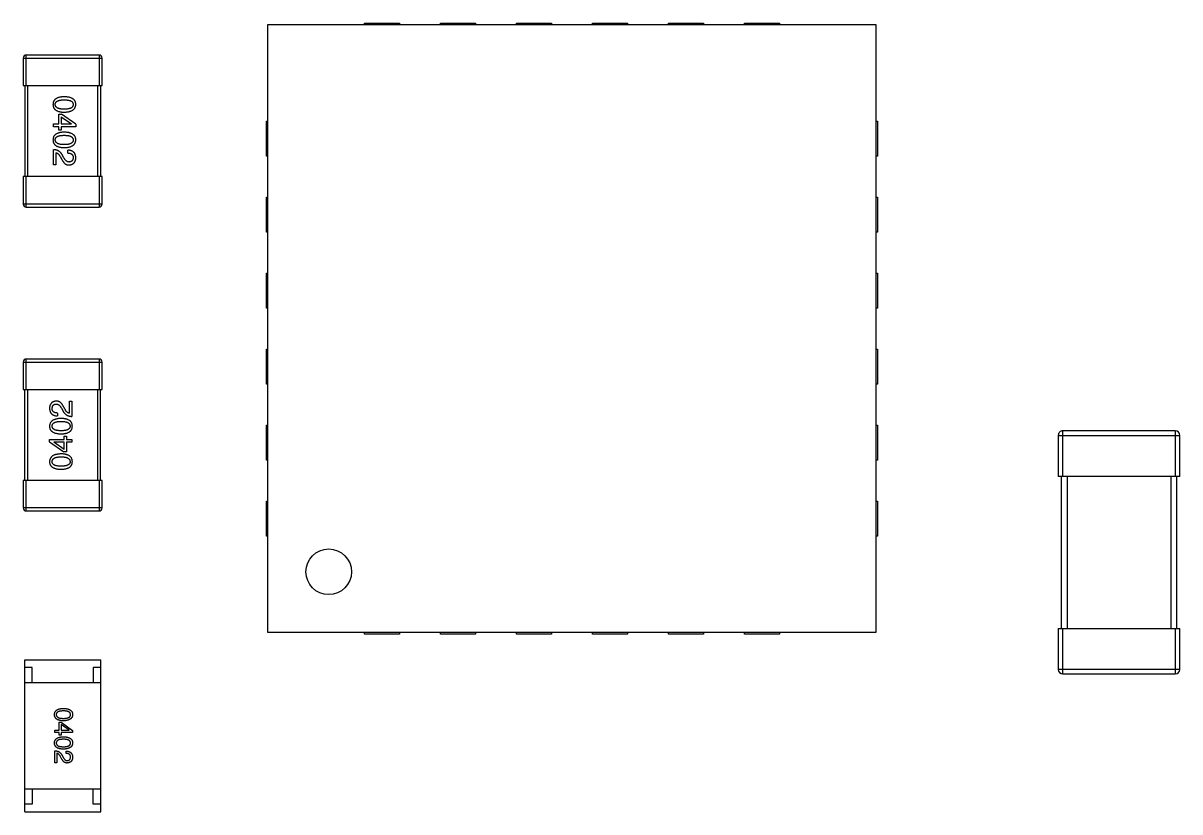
# Model space of a CAD drawing. Header units: millimetres. Extents: x 573 to 698, y 194 to 280.
# Drawn here: x 632.65 to 640.26, y 256.88 to 262.07 of the extents above; entities that cross this region are included whole.
import ezdxf

# ---------------------------------------------------------------- set-up
doc = ezdxf.new("R2010")
doc.units = ezdxf.units.MM
doc.header["$LTSCALE"] = 30.734
doc.layers.get('0').update_dxf_attribs({"linetype": 'CONTINUOUS'})

msp = doc.modelspace()

# ---------------------------------------------------------------- linework, layer by layer
at = {"color": 7, "linetype": 'Continuous'}
for p, q in [((634.2611, 258.0558), (634.2611, 262.0558)), ((634.2611, 262.0558), (638.2611, 262.0558)), ((634.8961, 262.0558), (634.8961, 262.0658)), ((634.8961, 262.0658), (635.1261, 262.0658)), ((635.1261, 262.0658), (635.1261, 262.0558)), ((635.3961, 262.0558), (635.3961, 262.0658)), ((635.3961, 262.0658), (635.6261, 262.0658)), ((635.6261, 262.0658), (635.6261, 262.0558)), ((635.8961, 262.0558), (635.8961, 262.0658)), ((635.8961, 262.0658), (636.1261, 262.0658)), ((636.1261, 262.0658), (636.1261, 262.0558)), ((636.3961, 262.0558), (636.3961, 262.0658)), ((636.3961, 262.0658), (636.6261, 262.0658)), ((636.6261, 262.0658), (636.6261, 262.0558)), ((636.8961, 262.0558), (636.8961, 262.0658)), ((636.8961, 262.0658), (637.1261, 262.0658)), ((637.1261, 262.0658), (637.1261, 262.0558)), ((637.3961, 262.0558), (637.3961, 262.0658)), ((637.3961, 262.0658), (637.6261, 262.0658)), ((637.6261, 262.0658), (637.6261, 262.0558)), ((638.2611, 262.0558), (638.2611, 258.0558)), ((632.6511, 261.8356), (632.6511, 261.6556)), ((632.6511, 261.8356), (633.1711, 261.8356)), ((632.6711, 261.6556), (632.6711, 261.8556)), ((633.1511, 261.8556), (632.6711, 261.8556)), ((633.1511, 261.8556), (633.1511, 261.6556)), ((633.1711, 261.6556), (633.1711, 261.8356)), ((632.6511, 261.6556), (633.1711, 261.6556)), ((632.6611, 261.6556), (632.6611, 261.0556)), ((632.6811, 261.0556), (632.6811, 261.6556)), ((633.1411, 261.6556), (633.1411, 261.0556)), ((633.1611, 261.0556), (633.1611, 261.6556)), ((632.8859, 261.4025), (632.8859, 261.4673)), ((632.8859, 261.4673), (632.904, 261.4673)), ((632.9015, 261.4501), (632.9015, 261.4025)), ((632.9015, 261.4501), (632.9687, 261.4033)), ((632.9974, 261.4001), (632.904, 261.4673)), ((634.2511, 261.1908), (634.2511, 261.4208)), ((634.2511, 261.4208), (634.2611, 261.4208)), ((638.2611, 261.4208), (638.2711, 261.4208)), ((638.2711, 261.4208), (638.2711, 261.1908)), ((632.8499, 261.3845), (632.8499, 261.4025)), ((632.8499, 261.4025), (632.8859, 261.4025)), ((632.8859, 261.3845), (632.8499, 261.3845)), ((632.8859, 261.3624), (632.8859, 261.3845)), ((632.9015, 261.3624), (632.8859, 261.3624)), ((632.9015, 261.4025), (632.9687, 261.4025)), ((632.9015, 261.3845), (632.9015, 261.3624)), ((632.9974, 261.3845), (632.9015, 261.3845)), ((632.9687, 261.4025), (632.9687, 261.4033)), ((632.9974, 261.4001), (632.9974, 261.3845)), ((632.8499, 261.1325), (632.8499, 261.2333)), ((632.8671, 261.2128), (632.8671, 261.1325)), ((632.8949, 261.1882), (632.904, 261.1727)), ((632.9195, 261.1792), (632.9081, 261.1989)), ((632.9441, 261.2112), (632.9441, 261.23)), ((634.2611, 261.1908), (634.2511, 261.1908)), ((638.2711, 261.1908), (638.2611, 261.1908)), ((632.8671, 261.1325), (632.8499, 261.1325)), ((632.6511, 261.0556), (632.6511, 260.8756)), ((633.1711, 261.0556), (632.6511, 261.0556)), ((632.6711, 260.8556), (632.6711, 261.0556)), ((633.1511, 261.0556), (633.1511, 260.8556)), ((633.1711, 260.8756), (633.1711, 261.0556)), ((633.1711, 260.8756), (632.6511, 260.8756)), ((634.2511, 260.6908), (634.2511, 260.9208)), ((634.2511, 260.9208), (634.2611, 260.9208)), ((638.2611, 260.9208), (638.2711, 260.9208)), ((638.2711, 260.9208), (638.2711, 260.6908)), ((632.6711, 260.8556), (633.1511, 260.8556)), ((634.2611, 260.6908), (634.2511, 260.6908)), ((638.2711, 260.6908), (638.2611, 260.6908)), ((634.2511, 260.1908), (634.2511, 260.4208)), ((634.2511, 260.4208), (634.2611, 260.4208)), ((638.2611, 260.4208), (638.2711, 260.4208)), ((638.2711, 260.4208), (638.2711, 260.1908)), ((634.2611, 260.1908), (634.2511, 260.1908)), ((638.2711, 260.1908), (638.2611, 260.1908)), ((634.2511, 259.6908), (634.2511, 259.9208)), ((634.2511, 259.9208), (634.2611, 259.9208)), ((638.2611, 259.9208), (638.2711, 259.9208)), ((638.2711, 259.9208), (638.2711, 259.6908)), ((632.6509, 259.8358), (632.6509, 259.6558)), ((632.6509, 259.8358), (633.1709, 259.8358)), ((632.6709, 259.6558), (632.6709, 259.8558)), ((633.1509, 259.8558), (632.6709, 259.8558)), ((633.1509, 259.8558), (633.1509, 259.6558)), ((633.1709, 259.6558), (633.1709, 259.8358)), ((632.6509, 259.6558), (633.1709, 259.6558)), ((632.6609, 259.6558), (632.6609, 259.0558)), ((632.6809, 259.0558), (632.6809, 259.6558)), ((633.1409, 259.6558), (633.1409, 259.0558)), ((633.1609, 259.0558), (633.1609, 259.6558)), ((634.2611, 259.6908), (634.2511, 259.6908)), ((638.2711, 259.6908), (638.2611, 259.6908)), ((632.955, 259.4986), (632.955, 259.5789)), ((632.955, 259.5789), (632.9722, 259.5789)), ((632.9722, 259.5789), (632.9722, 259.4781)), ((632.9025, 259.5322), (632.914, 259.5125)), ((632.9271, 259.5232), (632.9181, 259.5388)), ((632.8779, 259.5002), (632.8779, 259.4814)), ((634.2511, 259.1908), (634.2511, 259.4208)), ((634.2511, 259.4208), (634.2611, 259.4208)), ((638.2611, 259.4208), (638.2711, 259.4208)), ((638.2711, 259.4208), (638.2711, 259.1908)), ((639.461, 259.3535), (639.461, 259.0835)), ((639.461, 259.3535), (640.261, 259.3535)), ((639.491, 259.0835), (639.491, 259.3835)), ((640.231, 259.3835), (639.491, 259.3835)), ((640.231, 259.3835), (640.231, 259.0835)), ((640.261, 259.0835), (640.261, 259.3535)), ((632.8247, 259.3113), (632.8247, 259.3269)), ((632.8247, 259.3269), (632.9206, 259.3269)), ((632.8247, 259.3113), (632.9181, 259.2441)), ((632.8534, 259.3089), (632.8534, 259.3081)), ((632.9206, 259.3089), (632.8534, 259.3089)), ((632.9206, 259.2613), (632.8534, 259.3081)), ((632.9206, 259.3269), (632.9206, 259.3491)), ((632.9206, 259.3491), (632.9361, 259.3491)), ((632.9206, 259.2613), (632.9206, 259.3089)), ((632.9361, 259.3491), (632.9361, 259.3269)), ((632.9361, 259.3269), (632.9722, 259.3269)), ((632.9361, 259.3089), (632.9361, 259.2441)), ((632.9722, 259.3089), (632.9361, 259.3089)), ((632.9722, 259.3269), (632.9722, 259.3089)), ((632.9361, 259.2441), (632.9181, 259.2441)), ((634.2611, 259.1908), (634.2511, 259.1908)), ((638.2711, 259.1908), (638.2611, 259.1908)), ((632.6509, 259.0558), (632.6509, 258.8758)), ((633.1709, 259.0558), (632.6509, 259.0558)), ((632.6709, 258.8558), (632.6709, 259.0558)), ((633.1509, 259.0558), (633.1509, 258.8558)), ((633.1709, 258.8758), (633.1709, 259.0558)), ((640.261, 259.0835), (639.461, 259.0835)), ((639.481, 259.0835), (639.481, 258.0835)), ((639.521, 258.0835), (639.521, 259.0835)), ((640.201, 259.0835), (640.201, 258.0835)), ((640.241, 258.0835), (640.241, 259.0835)), ((634.2511, 258.6908), (634.2511, 258.9208)), ((634.2511, 258.9208), (634.2611, 258.9208)), ((638.2611, 258.9208), (638.2711, 258.9208)), ((638.2711, 258.9208), (638.2711, 258.6908)), ((633.1709, 258.8758), (632.6509, 258.8758)), ((632.6709, 258.8558), (633.1509, 258.8558)), ((634.2611, 258.6908), (634.2511, 258.6908)), ((638.2711, 258.6908), (638.2611, 258.6908)), ((639.461, 258.0835), (639.461, 257.8135)), ((639.461, 258.0835), (640.261, 258.0835)), ((639.491, 257.7835), (639.491, 258.0835)), ((640.231, 258.0835), (640.231, 257.7835)), ((640.261, 257.8135), (640.261, 258.0835)), ((638.2611, 258.0558), (634.2611, 258.0558)), ((634.8961, 258.0458), (634.8961, 258.0558)), ((635.1261, 258.0458), (634.8961, 258.0458)), ((635.1261, 258.0558), (635.1261, 258.0458)), ((635.3961, 258.0458), (635.3961, 258.0558)), ((635.6261, 258.0458), (635.3961, 258.0458)), ((635.6261, 258.0558), (635.6261, 258.0458)), ((635.8961, 258.0458), (635.8961, 258.0558)), ((636.1261, 258.0458), (635.8961, 258.0458)), ((636.1261, 258.0558), (636.1261, 258.0458)), ((636.3961, 258.0458), (636.3961, 258.0558)), ((636.6261, 258.0458), (636.3961, 258.0458)), ((636.6261, 258.0558), (636.6261, 258.0458)), ((636.8961, 258.0458), (636.8961, 258.0558)), ((637.1261, 258.0458), (636.8961, 258.0458)), ((637.1261, 258.0558), (637.1261, 258.0458)), ((637.3961, 258.0458), (637.3961, 258.0558)), ((637.6261, 258.0458), (637.3961, 258.0458)), ((637.6261, 258.0558), (637.6261, 258.0458)), ((632.6611, 256.8762), (632.6611, 257.8762)), ((632.6611, 257.8762), (633.1611, 257.8762)), ((633.1611, 256.8762), (633.1611, 257.8762)), ((632.7111, 257.8262), (632.6611, 257.8262)), ((632.7111, 257.7262), (632.7111, 257.8262)), ((633.1111, 257.8262), (633.1111, 257.7262)), ((633.1611, 257.8262), (633.1111, 257.8262)), ((640.261, 257.8135), (639.461, 257.8135)), ((639.491, 257.7835), (640.231, 257.7835)), ((633.1611, 257.7262), (632.6611, 257.7262)), ((632.8876, 257.4137), (632.8876, 257.4655)), ((632.8876, 257.4655), (632.902, 257.4655)), ((632.9001, 257.4517), (632.9001, 257.4137)), ((632.9539, 257.4143), (632.9001, 257.4517)), ((632.902, 257.4655), (632.9768, 257.4117)), ((632.8588, 257.3993), (632.8588, 257.4137)), ((632.8588, 257.4137), (632.8876, 257.4137)), ((632.8876, 257.3993), (632.8588, 257.3993)), ((632.8876, 257.3816), (632.8876, 257.3993)), ((632.9001, 257.3816), (632.8876, 257.3816)), ((632.9001, 257.4137), (632.9539, 257.4137)), ((632.9001, 257.3993), (632.9001, 257.3816)), ((632.9768, 257.3993), (632.9001, 257.3993)), ((632.9539, 257.4137), (632.9539, 257.4143)), ((632.9768, 257.4117), (632.9768, 257.3993)), ((632.8588, 257.1977), (632.8588, 257.2783)), ((632.8725, 257.2619), (632.8725, 257.1977)), ((632.902, 257.2298), (632.8948, 257.2422)), ((632.9053, 257.2508), (632.9145, 257.235)), ((632.9342, 257.2606), (632.9342, 257.2757)), ((632.8725, 257.1977), (632.8588, 257.1977)), ((633.1611, 257.0262), (632.6611, 257.0262)), ((632.7111, 257.0262), (632.7111, 256.9262)), ((633.1111, 256.9262), (633.1111, 257.0262)), ((632.7111, 256.9262), (632.6611, 256.9262)), ((633.1611, 256.9262), (633.1111, 256.9262)), ((632.6611, 256.8762), (633.1611, 256.8762))]:
    msp.add_line(p, q, dxfattribs=at)
msp.add_circle((634.6611, 258.4558), 0.15, dxfattribs=at)
for centre, radius, start, end in [((632.6711, 261.8356), 0.02, 90.00001, 180.00001), ((633.1511, 261.8356), 0.02, 0.00001, 90.00001), ((632.6711, 260.8756), 0.02, 180.00001, 270.00001), ((633.1511, 260.8756), 0.02, 270.00001, 0.00001), ((632.6709, 259.8358), 0.02, 90.00001, 180.00001), ((633.1509, 259.8358), 0.02, 0.00001, 90.00001), ((639.491, 259.3535), 0.03, 90.00001, 180.00001), ((640.231, 259.3535), 0.03, 0.00001, 90.00001), ((632.6709, 258.8758), 0.02, 180.00001, 270.00001), ((633.1509, 258.8758), 0.02, 270.00001, 0.00001), ((639.491, 257.8135), 0.03, 180.00001, 270.00001), ((640.231, 257.8135), 0.03, 270.00001, 0.00001)]:
    msp.add_arc(centre, radius, start, end, dxfattribs=at)
for points, knots in [([(632.9212, 261.5814), (632.9182, 261.5813), (632.9125, 261.5811), (632.9042, 261.5803), (632.8965, 261.5792), (632.8893, 261.5777), (632.8827, 261.5759), (632.8767, 261.5736), (632.8712, 261.571), (632.8663, 261.568), (632.8619, 261.5646), (632.8581, 261.5609), (632.8549, 261.5567), (632.8522, 261.5522), (632.8501, 261.5473), (632.8486, 261.5421), (632.8477, 261.5364), (632.8475, 261.5326), (632.8474, 261.5306)], [0, 0, 0, 0, 0.087693, 0.170223, 0.247496, 0.319826, 0.387768, 0.451403, 0.511459, 0.568358, 0.622671, 0.675251, 0.726739, 0.778422, 0.830759, 0.884394, 0.940865, 1, 1, 1, 1]), ([(632.8622, 261.5306), (632.8622, 261.5318), (632.8623, 261.5342), (632.863, 261.5377), (632.8641, 261.5409), (632.8658, 261.5439), (632.8679, 261.5467), (632.8704, 261.5492), (632.8735, 261.5514), (632.877, 261.5534), (632.8809, 261.5552), (632.8853, 261.5568), (632.8902, 261.558), (632.8955, 261.5591), (632.9013, 261.5599), (632.9075, 261.5605), (632.9142, 261.5608), (632.9188, 261.5609), (632.9212, 261.5609)], [0, 0, 0, 0, 0.049766, 0.097012, 0.143225, 0.188786, 0.235079, 0.282962, 0.333687, 0.387747, 0.445963, 0.508657, 0.576545, 0.649868, 0.72822, 0.812712, 0.903543, 1, 1, 1, 1]), ([(632.9974, 261.5306), (632.9973, 261.5326), (632.9971, 261.5365), (632.9962, 261.5421), (632.9946, 261.5473), (632.9924, 261.5522), (632.9897, 261.5568), (632.9863, 261.5609), (632.9824, 261.5646), (632.9779, 261.568), (632.9728, 261.571), (632.9671, 261.5736), (632.9609, 261.5759), (632.9541, 261.5777), (632.9467, 261.5792), (632.9387, 261.5803), (632.9301, 261.5811), (632.9242, 261.5813), (632.9212, 261.5814)], [0, 0, 0, 0, 0.057911, 0.113262, 0.165956, 0.217443, 0.268511, 0.319665, 0.372, 0.426129, 0.483365, 0.543779, 0.607756, 0.676562, 0.749704, 0.827713, 0.911177, 1, 1, 1, 1]), ([(632.9212, 261.5609), (632.9236, 261.5609), (632.9282, 261.5608), (632.9349, 261.5605), (632.9411, 261.5599), (632.9469, 261.5591), (632.9522, 261.558), (632.957, 261.5568), (632.9614, 261.5552), (632.9654, 261.5534), (632.9689, 261.5514), (632.9719, 261.5492), (632.9745, 261.5467), (632.9766, 261.5439), (632.9782, 261.5409), (632.9794, 261.5377), (632.98, 261.5342), (632.9801, 261.5318), (632.9802, 261.5306)], [0, 0, 0, 0, 0.096452, 0.187278, 0.271765, 0.350519, 0.423437, 0.491321, 0.554011, 0.612224, 0.666281, 0.717003, 0.764884, 0.811423, 0.856783, 0.902993, 0.950236, 1, 1, 1, 1]), ([(632.8474, 261.5306), (632.8475, 261.5286), (632.8477, 261.5247), (632.8486, 261.5191), (632.8501, 261.5138), (632.8522, 261.5089), (632.8549, 261.5044), (632.8581, 261.5003), (632.8619, 261.4965), (632.8663, 261.4931), (632.8712, 261.4902), (632.8767, 261.4876), (632.8827, 261.4853), (632.8893, 261.4834), (632.8965, 261.4819), (632.9042, 261.4808), (632.9125, 261.4801), (632.9182, 261.4799), (632.9212, 261.4798)], [0, 0, 0, 0, 0.059134, 0.115603, 0.169236, 0.221572, 0.273254, 0.32474, 0.377319, 0.431815, 0.488555, 0.548609, 0.612242, 0.680182, 0.75251, 0.829782, 0.91231, 1, 1, 1, 1]), ([(632.9212, 261.4994), (632.9188, 261.4995), (632.9143, 261.4995), (632.9077, 261.4999), (632.9015, 261.5005), (632.8958, 261.5013), (632.8905, 261.5024), (632.8857, 261.5037), (632.8813, 261.5053), (632.8774, 261.5071), (632.8739, 261.5092), (632.8708, 261.5115), (632.8682, 261.5141), (632.8661, 261.5169), (632.8644, 261.52), (632.8632, 261.5233), (632.8624, 261.5269), (632.8622, 261.5293), (632.8622, 261.5306)], [0, 0, 0, 0, 0.094834, 0.184067, 0.267029, 0.344713, 0.417334, 0.484367, 0.546941, 0.604717, 0.65953, 0.710539, 0.759381, 0.806382, 0.853027, 0.900623, 0.949121, 1, 1, 1, 1]), ([(632.9212, 261.4798), (632.9242, 261.4799), (632.93, 261.4801), (632.9385, 261.481), (632.9464, 261.4822), (632.9538, 261.4837), (632.9606, 261.4856), (632.9668, 261.4879), (632.9724, 261.4905), (632.9775, 261.4936), (632.982, 261.4969), (632.986, 261.5007), (632.9894, 261.5048), (632.9921, 261.5092), (632.9943, 261.5141), (632.996, 261.5192), (632.9971, 261.5248), (632.9973, 261.5286), (632.9974, 261.5306)], [0, 0, 0, 0, 0.088475, 0.171606, 0.249595, 0.322626, 0.391327, 0.455765, 0.516374, 0.573675, 0.628522, 0.681161, 0.732559, 0.783563, 0.83504, 0.887639, 0.942585, 1, 1, 1, 1]), ([(632.9802, 261.5306), (632.9801, 261.5293), (632.98, 261.5269), (632.9794, 261.5233), (632.9782, 261.52), (632.9766, 261.5169), (632.9745, 261.5141), (632.9719, 261.5115), (632.9689, 261.5092), (632.9654, 261.5071), (632.9614, 261.5053), (632.957, 261.5037), (632.9522, 261.5024), (632.9469, 261.5013), (632.9411, 261.5005), (632.9349, 261.4999), (632.9282, 261.4995), (632.9236, 261.4995), (632.9212, 261.4994)], [0, 0, 0, 0, 0.050604, 0.098688, 0.145699, 0.191791, 0.238625, 0.286717, 0.337546, 0.391814, 0.449755, 0.512106, 0.579685, 0.652048, 0.730262, 0.814146, 0.904281, 1, 1, 1, 1]), ([(632.9212, 261.3482), (632.9182, 261.3481), (632.9125, 261.3479), (632.9042, 261.3472), (632.8965, 261.3461), (632.8893, 261.3446), (632.8827, 261.3427), (632.8767, 261.3404), (632.8712, 261.3379), (632.8663, 261.3348), (632.8619, 261.3315), (632.8581, 261.3277), (632.8549, 261.3236), (632.8522, 261.3191), (632.8501, 261.3142), (632.8486, 261.3089), (632.8477, 261.3033), (632.8475, 261.2994), (632.8474, 261.2974)], [0, 0, 0, 0, 0.087693, 0.170223, 0.247496, 0.319826, 0.387768, 0.451403, 0.511459, 0.568358, 0.622671, 0.675251, 0.726739, 0.778422, 0.830759, 0.884394, 0.940865, 1, 1, 1, 1]), ([(632.9974, 261.2974), (632.9973, 261.2994), (632.9971, 261.3033), (632.9962, 261.3089), (632.9946, 261.3142), (632.9924, 261.3191), (632.9897, 261.3236), (632.9863, 261.3277), (632.9824, 261.3315), (632.9779, 261.3348), (632.9728, 261.3379), (632.9671, 261.3404), (632.9609, 261.3427), (632.9541, 261.3446), (632.9467, 261.3461), (632.9387, 261.3472), (632.9301, 261.3479), (632.9242, 261.3481), (632.9212, 261.3482)], [0, 0, 0, 0, 0.057911, 0.113262, 0.165956, 0.217443, 0.268511, 0.319665, 0.372, 0.426129, 0.483365, 0.543779, 0.607756, 0.676562, 0.749704, 0.827713, 0.911177, 1, 1, 1, 1]), ([(632.8474, 261.2974), (632.8475, 261.2954), (632.8477, 261.2916), (632.8486, 261.2859), (632.8501, 261.2807), (632.8522, 261.2758), (632.8549, 261.2713), (632.8581, 261.2671), (632.8619, 261.2634), (632.8663, 261.26), (632.8712, 261.257), (632.8767, 261.2544), (632.8827, 261.2522), (632.8893, 261.2503), (632.8965, 261.2488), (632.9042, 261.2477), (632.9125, 261.2469), (632.9182, 261.2467), (632.9212, 261.2466)], [0, 0, 0, 0, 0.059134, 0.115603, 0.169236, 0.221572, 0.273254, 0.32474, 0.377319, 0.431815, 0.488555, 0.548609, 0.612242, 0.680182, 0.75251, 0.829782, 0.91231, 1, 1, 1, 1]), ([(632.8622, 261.2974), (632.8622, 261.2987), (632.8623, 261.301), (632.863, 261.3045), (632.8641, 261.3078), (632.8658, 261.3107), (632.8679, 261.3135), (632.8704, 261.316), (632.8735, 261.3183), (632.877, 261.3203), (632.8809, 261.3221), (632.8853, 261.3236), (632.8902, 261.3248), (632.8955, 261.326), (632.9013, 261.3268), (632.9075, 261.3273), (632.9142, 261.3277), (632.9188, 261.3277), (632.9212, 261.3278)], [0, 0, 0, 0, 0.049766, 0.097012, 0.143225, 0.188786, 0.235079, 0.282962, 0.333687, 0.387747, 0.445963, 0.508657, 0.576545, 0.649868, 0.72822, 0.812712, 0.903543, 1, 1, 1, 1]), ([(632.9212, 261.2663), (632.9188, 261.2663), (632.9143, 261.2663), (632.9077, 261.2667), (632.9015, 261.2673), (632.8958, 261.2682), (632.8905, 261.2692), (632.8857, 261.2706), (632.8813, 261.2721), (632.8774, 261.274), (632.8739, 261.276), (632.8708, 261.2784), (632.8682, 261.2809), (632.8661, 261.2837), (632.8644, 261.2868), (632.8632, 261.2901), (632.8624, 261.2937), (632.8622, 261.2962), (632.8622, 261.2974)], [0, 0, 0, 0, 0.094834, 0.184067, 0.267029, 0.344713, 0.417334, 0.484367, 0.546941, 0.604717, 0.65953, 0.710539, 0.759381, 0.806382, 0.853027, 0.900623, 0.949121, 1, 1, 1, 1]), ([(632.9212, 261.3278), (632.9236, 261.3277), (632.9282, 261.3277), (632.9349, 261.3273), (632.9411, 261.3268), (632.9469, 261.326), (632.9522, 261.3248), (632.957, 261.3236), (632.9614, 261.3221), (632.9654, 261.3203), (632.9689, 261.3183), (632.9719, 261.316), (632.9745, 261.3135), (632.9766, 261.3108), (632.9782, 261.3078), (632.9794, 261.3045), (632.98, 261.301), (632.9801, 261.2987), (632.9802, 261.2974)], [0, 0, 0, 0, 0.096452, 0.187278, 0.271765, 0.350519, 0.423437, 0.491321, 0.554011, 0.612224, 0.666281, 0.717003, 0.764884, 0.811423, 0.856783, 0.902993, 0.950236, 1, 1, 1, 1]), ([(632.9802, 261.2974), (632.9801, 261.2962), (632.98, 261.2937), (632.9794, 261.2901), (632.9782, 261.2868), (632.9766, 261.2837), (632.9745, 261.2809), (632.9719, 261.2783), (632.9689, 261.276), (632.9654, 261.2739), (632.9614, 261.2721), (632.957, 261.2705), (632.9522, 261.2692), (632.9469, 261.2681), (632.9411, 261.2673), (632.9349, 261.2667), (632.9282, 261.2663), (632.9236, 261.2663), (632.9212, 261.2663)], [0, 0, 0, 0, 0.050604, 0.098688, 0.145699, 0.191791, 0.238625, 0.286717, 0.337546, 0.391814, 0.449755, 0.512106, 0.579685, 0.652048, 0.730262, 0.814146, 0.904281, 1, 1, 1, 1]), ([(632.9212, 261.2466), (632.9242, 261.2467), (632.93, 261.247), (632.9385, 261.2479), (632.9464, 261.2491), (632.9538, 261.2506), (632.9606, 261.2525), (632.9668, 261.2548), (632.9724, 261.2574), (632.9775, 261.2604), (632.982, 261.2638), (632.986, 261.2675), (632.9894, 261.2716), (632.9921, 261.2761), (632.9943, 261.2809), (632.996, 261.2861), (632.9971, 261.2916), (632.9973, 261.2955), (632.9974, 261.2974)], [0, 0, 0, 0, 0.088475, 0.171606, 0.249595, 0.322626, 0.391327, 0.455765, 0.516374, 0.573675, 0.628522, 0.681161, 0.732559, 0.783563, 0.83504, 0.887639, 0.942585, 1, 1, 1, 1]), ([(632.9081, 261.1989), (632.9073, 261.2003), (632.9058, 261.203), (632.9033, 261.2068), (632.9006, 261.2104), (632.8977, 261.2136), (632.8947, 261.2167), (632.8915, 261.2195), (632.8881, 261.2221), (632.8845, 261.2243), (632.8808, 261.2264), (632.8769, 261.2281), (632.8728, 261.2297), (632.8685, 261.2309), (632.8641, 261.2319), (632.8595, 261.2326), (632.8547, 261.2331), (632.8515, 261.2332), (632.8499, 261.2333)], [0, 0, 0, 0, 0.065828, 0.130094, 0.192451, 0.254037, 0.313974, 0.373757, 0.433048, 0.492243, 0.551902, 0.611758, 0.672678, 0.734814, 0.798569, 0.863693, 0.930488, 1, 1, 1, 1]), ([(632.8671, 261.2128), (632.8684, 261.2126), (632.871, 261.212), (632.8748, 261.2104), (632.8784, 261.2082), (632.882, 261.2054), (632.8854, 261.202), (632.8887, 261.198), (632.892, 261.1934), (632.8939, 261.19), (632.8949, 261.1882)], [0, 0, 0, 0, 0.103034, 0.208166, 0.318255, 0.434664, 0.559728, 0.695394, 0.841708, 1, 1, 1, 1]), ([(632.954, 261.1522), (632.9532, 261.1521), (632.9515, 261.152), (632.9491, 261.1522), (632.9468, 261.1526), (632.9444, 261.1532), (632.9421, 261.1541), (632.9399, 261.1552), (632.9376, 261.1565), (632.9355, 261.1581), (632.9333, 261.1599), (632.9312, 261.162), (632.9292, 261.1643), (632.9272, 261.1668), (632.9252, 261.1696), (632.9232, 261.1725), (632.9213, 261.1758), (632.9201, 261.1781), (632.9195, 261.1792)], [0, 0, 0, 0, 0.052237, 0.103888, 0.155485, 0.207395, 0.259864, 0.31356, 0.369176, 0.4266, 0.486836, 0.550048, 0.61567, 0.685271, 0.75824, 0.834614, 0.915635, 1, 1, 1, 1]), ([(632.9974, 261.1792), (632.9973, 261.1812), (632.9971, 261.1852), (632.9963, 261.1909), (632.9951, 261.1962), (632.9936, 261.2011), (632.9916, 261.2056), (632.9892, 261.2098), (632.9865, 261.2136), (632.9833, 261.217), (632.9798, 261.22), (632.9758, 261.2226), (632.9715, 261.2248), (632.9668, 261.2266), (632.9617, 261.2281), (632.9562, 261.2292), (632.9503, 261.2298), (632.9462, 261.23), (632.9441, 261.23)], [0, 0, 0, 0, 0.07282, 0.141057, 0.2062, 0.267672, 0.326735, 0.383519, 0.439188, 0.494454, 0.549628, 0.605958, 0.66397, 0.72402, 0.787502, 0.854127, 0.925065, 1, 1, 1, 1]), ([(632.9441, 261.2112), (632.9456, 261.2111), (632.9484, 261.211), (632.9525, 261.2106), (632.9563, 261.21), (632.9599, 261.2091), (632.9631, 261.208), (632.9661, 261.2067), (632.9688, 261.2052), (632.9712, 261.2034), (632.9733, 261.2015), (632.9752, 261.1993), (632.9767, 261.1969), (632.978, 261.1943), (632.979, 261.1914), (632.9797, 261.1884), (632.9801, 261.1851), (632.9802, 261.1828), (632.9802, 261.1817)], [0, 0, 0, 0, 0.082594, 0.15978, 0.232961, 0.301462, 0.365595, 0.426678, 0.484662, 0.540809, 0.595146, 0.648401, 0.702272, 0.757102, 0.813447, 0.872233, 0.934055, 1, 1, 1, 1]), ([(632.9531, 261.1325), (632.9548, 261.1326), (632.9581, 261.1329), (632.9629, 261.1337), (632.9674, 261.1348), (632.9716, 261.1363), (632.9754, 261.138), (632.979, 261.1401), (632.9822, 261.1426), (632.9852, 261.1453), (632.9878, 261.1485), (632.9901, 261.1519), (632.9921, 261.1556), (632.9938, 261.1597), (632.9952, 261.1642), (632.9963, 261.1689), (632.997, 261.1739), (632.9973, 261.1774), (632.9974, 261.1792)], [0, 0, 0, 0, 0.070688, 0.137741, 0.201612, 0.262778, 0.321223, 0.378455, 0.434411, 0.490146, 0.546362, 0.603392, 0.662208, 0.723401, 0.787372, 0.85442, 0.925153, 1, 1, 1, 1]), ([(632.9802, 261.1817), (632.9801, 261.1805), (632.98, 261.1784), (632.9797, 261.1752), (632.979, 261.1722), (632.9783, 261.1694), (632.9773, 261.1668), (632.9762, 261.1645), (632.9748, 261.1623), (632.9733, 261.1603), (632.9715, 261.1586), (632.9696, 261.157), (632.9674, 261.1557), (632.9651, 261.1546), (632.9626, 261.1537), (632.9599, 261.1529), (632.957, 261.1524), (632.955, 261.1522), (632.954, 261.1522)], [0, 0, 0, 0, 0.076112, 0.148436, 0.216883, 0.281466, 0.34298, 0.402356, 0.459881, 0.51546, 0.571111, 0.62658, 0.683162, 0.741007, 0.801404, 0.863825, 0.930544, 1, 1, 1, 1]), ([(632.904, 261.1727), (632.9047, 261.171), (632.9063, 261.1676), (632.9088, 261.1629), (632.9113, 261.1586), (632.914, 261.1545), (632.9168, 261.1508), (632.9196, 261.1474), (632.9226, 261.1444), (632.9256, 261.1417), (632.9287, 261.1393), (632.932, 261.1373), (632.9353, 261.1357), (632.9387, 261.1343), (632.9422, 261.1334), (632.9458, 261.1327), (632.9494, 261.1324), (632.9519, 261.1325), (632.9531, 261.1325)], [0, 0, 0, 0, 0.082731, 0.161257, 0.236138, 0.307554, 0.375712, 0.440848, 0.502916, 0.562567, 0.619798, 0.675716, 0.73039, 0.78386, 0.837315, 0.890547, 0.944917, 1, 1, 1, 1]), ([(632.8689, 259.5789), (632.8672, 259.5788), (632.8639, 259.5785), (632.8592, 259.5777), (632.8547, 259.5766), (632.8505, 259.5752), (632.8466, 259.5734), (632.8431, 259.5713), (632.8398, 259.5688), (632.8369, 259.5661), (632.8343, 259.563), (632.832, 259.5595), (632.83, 259.5558), (632.8282, 259.5517), (632.8269, 259.5473), (632.8258, 259.5425), (632.825, 259.5375), (632.8248, 259.534), (632.8247, 259.5322)], [0, 0, 0, 0, 0.070688, 0.137741, 0.201612, 0.262778, 0.321223, 0.378455, 0.434411, 0.490146, 0.546362, 0.603392, 0.662208, 0.723401, 0.787372, 0.85442, 0.925153, 1, 1, 1, 1]), ([(632.9181, 259.5388), (632.9173, 259.5405), (632.9158, 259.5438), (632.9133, 259.5485), (632.9107, 259.5529), (632.9081, 259.5569), (632.9053, 259.5606), (632.9024, 259.564), (632.8995, 259.567), (632.8964, 259.5697), (632.8933, 259.5721), (632.8901, 259.5741), (632.8868, 259.5757), (632.8834, 259.5771), (632.8799, 259.5781), (632.8763, 259.5787), (632.8727, 259.579), (632.8702, 259.579), (632.8689, 259.5789)], [0, 0, 0, 0, 0.082731, 0.161257, 0.236138, 0.307554, 0.375712, 0.440848, 0.502916, 0.562567, 0.619798, 0.675716, 0.73039, 0.78386, 0.837315, 0.890547, 0.944917, 1, 1, 1, 1]), ([(632.8247, 259.5322), (632.8248, 259.5302), (632.825, 259.5263), (632.8258, 259.5206), (632.8269, 259.5152), (632.8285, 259.5103), (632.8305, 259.5058), (632.8328, 259.5016), (632.8356, 259.4978), (632.8388, 259.4944), (632.8423, 259.4914), (632.8462, 259.4888), (632.8506, 259.4866), (632.8553, 259.4848), (632.8604, 259.4833), (632.8659, 259.4823), (632.8718, 259.4816), (632.8759, 259.4815), (632.8779, 259.4814)], [0, 0, 0, 0, 0.07282, 0.141057, 0.2062, 0.267672, 0.326735, 0.383519, 0.439188, 0.494454, 0.549628, 0.605958, 0.66397, 0.72402, 0.787502, 0.854127, 0.925065, 1, 1, 1, 1]), ([(632.8419, 259.5297), (632.8419, 259.5309), (632.8421, 259.5331), (632.8424, 259.5363), (632.843, 259.5392), (632.8438, 259.542), (632.8448, 259.5446), (632.8459, 259.547), (632.8473, 259.5491), (632.8488, 259.5511), (632.8506, 259.5528), (632.8525, 259.5544), (632.8546, 259.5557), (632.857, 259.5569), (632.8595, 259.5577), (632.8622, 259.5585), (632.8651, 259.559), (632.8671, 259.5592), (632.8681, 259.5593)], [0, 0, 0, 0, 0.076112, 0.148436, 0.216883, 0.281466, 0.34298, 0.402356, 0.459881, 0.51546, 0.571111, 0.62658, 0.683162, 0.741007, 0.801404, 0.863825, 0.930544, 1, 1, 1, 1]), ([(632.8779, 259.5002), (632.8765, 259.5003), (632.8737, 259.5004), (632.8696, 259.5008), (632.8658, 259.5014), (632.8622, 259.5023), (632.859, 259.5034), (632.856, 259.5047), (632.8533, 259.5062), (632.8509, 259.508), (632.8487, 259.5099), (632.8469, 259.5121), (632.8453, 259.5145), (632.8441, 259.5171), (632.8431, 259.52), (632.8424, 259.523), (632.842, 259.5263), (632.8419, 259.5286), (632.8419, 259.5297)], [0, 0, 0, 0, 0.082594, 0.15978, 0.232961, 0.301462, 0.365595, 0.426678, 0.484662, 0.540809, 0.595146, 0.648401, 0.702272, 0.757102, 0.813447, 0.872233, 0.934055, 1, 1, 1, 1]), ([(632.8681, 259.5593), (632.8689, 259.5593), (632.8705, 259.5594), (632.8729, 259.5592), (632.8753, 259.5588), (632.8777, 259.5582), (632.88, 259.5573), (632.8822, 259.5562), (632.8844, 259.5549), (632.8866, 259.5533), (632.8888, 259.5515), (632.8908, 259.5494), (632.8929, 259.5471), (632.8949, 259.5446), (632.8969, 259.5419), (632.8988, 259.5389), (632.9007, 259.5356), (632.9019, 259.5334), (632.9025, 259.5322)], [0, 0, 0, 0, 0.052237, 0.103888, 0.155485, 0.207395, 0.259864, 0.31356, 0.369176, 0.4266, 0.486836, 0.550048, 0.61567, 0.685271, 0.75824, 0.834614, 0.915635, 1, 1, 1, 1]), ([(632.914, 259.5125), (632.9148, 259.5112), (632.9163, 259.5085), (632.9188, 259.5047), (632.9215, 259.5011), (632.9244, 259.4978), (632.9274, 259.4947), (632.9306, 259.4919), (632.934, 259.4894), (632.9376, 259.4871), (632.9413, 259.485), (632.9452, 259.4833), (632.9493, 259.4817), (632.9535, 259.4805), (632.958, 259.4795), (632.9626, 259.4788), (632.9673, 259.4783), (632.9706, 259.4782), (632.9722, 259.4781)], [0, 0, 0, 0, 0.065828, 0.130094, 0.192451, 0.254037, 0.313974, 0.373757, 0.433048, 0.492243, 0.551902, 0.611758, 0.672678, 0.734814, 0.798569, 0.863693, 0.930488, 1, 1, 1, 1]), ([(632.955, 259.4986), (632.9537, 259.4989), (632.9511, 259.4994), (632.9473, 259.501), (632.9436, 259.5032), (632.9401, 259.506), (632.9367, 259.5094), (632.9333, 259.5134), (632.9301, 259.5181), (632.9281, 259.5214), (632.9271, 259.5232)], [0, 0, 0, 0, 0.103034, 0.208166, 0.318255, 0.434664, 0.559728, 0.695394, 0.841708, 1, 1, 1, 1]), ([(632.9009, 259.4648), (632.8979, 259.4647), (632.892, 259.4644), (632.8835, 259.4636), (632.8756, 259.4624), (632.8683, 259.4608), (632.8615, 259.4589), (632.8553, 259.4567), (632.8496, 259.454), (632.8446, 259.451), (632.8401, 259.4476), (632.8361, 259.4439), (632.8327, 259.4398), (632.8299, 259.4353), (632.8277, 259.4305), (632.8261, 259.4253), (632.825, 259.4198), (632.8248, 259.4159), (632.8247, 259.414)], [0, 0, 0, 0, 0.088475, 0.171606, 0.249595, 0.322626, 0.391327, 0.455765, 0.516374, 0.573675, 0.628522, 0.681161, 0.732559, 0.783563, 0.83504, 0.887639, 0.942585, 1, 1, 1, 1]), ([(632.8419, 259.414), (632.8419, 259.4152), (632.842, 259.4177), (632.8427, 259.4213), (632.8439, 259.4246), (632.8455, 259.4277), (632.8476, 259.4305), (632.8502, 259.4331), (632.8532, 259.4354), (632.8567, 259.4375), (632.8606, 259.4393), (632.865, 259.4409), (632.8699, 259.4422), (632.8752, 259.4433), (632.881, 259.4441), (632.8872, 259.4447), (632.8939, 259.4451), (632.8985, 259.4451), (632.9009, 259.4451)], [0, 0, 0, 0, 0.050604, 0.098688, 0.145699, 0.191791, 0.238625, 0.286717, 0.337546, 0.391814, 0.449755, 0.512106, 0.579685, 0.652048, 0.730262, 0.814146, 0.904281, 1, 1, 1, 1]), ([(632.9747, 259.414), (632.9746, 259.416), (632.9744, 259.4199), (632.9735, 259.4255), (632.9719, 259.4307), (632.9699, 259.4356), (632.9672, 259.4402), (632.964, 259.4443), (632.9602, 259.4481), (632.9558, 259.4514), (632.9509, 259.4544), (632.9454, 259.457), (632.9393, 259.4593), (632.9327, 259.4611), (632.9256, 259.4626), (632.9179, 259.4637), (632.9096, 259.4645), (632.9038, 259.4647), (632.9009, 259.4648)], [0, 0, 0, 0, 0.059134, 0.115603, 0.169236, 0.221572, 0.273254, 0.32474, 0.377319, 0.431815, 0.488555, 0.548609, 0.612242, 0.680182, 0.75251, 0.829782, 0.91231, 1, 1, 1, 1]), ([(632.9009, 259.4451), (632.9032, 259.4451), (632.9078, 259.4451), (632.9144, 259.4447), (632.9206, 259.4441), (632.9263, 259.4433), (632.9316, 259.4422), (632.9364, 259.4409), (632.9408, 259.4393), (632.9447, 259.4375), (632.9482, 259.4354), (632.9512, 259.4331), (632.9539, 259.4305), (632.956, 259.4277), (632.9577, 259.4246), (632.9589, 259.4213), (632.9597, 259.4177), (632.9598, 259.4152), (632.9599, 259.414)], [0, 0, 0, 0, 0.094834, 0.184067, 0.267029, 0.344713, 0.417334, 0.484367, 0.546941, 0.604717, 0.65953, 0.710539, 0.759381, 0.806382, 0.853027, 0.900623, 0.949121, 1, 1, 1, 1]), ([(632.8247, 259.414), (632.8248, 259.412), (632.8249, 259.4081), (632.8259, 259.4025), (632.8275, 259.3972), (632.8296, 259.3923), (632.8324, 259.3878), (632.8357, 259.3837), (632.8396, 259.3799), (632.8442, 259.3766), (632.8492, 259.3736), (632.8549, 259.371), (632.8612, 259.3687), (632.868, 259.3669), (632.8754, 259.3653), (632.8834, 259.3642), (632.8919, 259.3635), (632.8979, 259.3633), (632.9009, 259.3632)], [0, 0, 0, 0, 0.057911, 0.113262, 0.165956, 0.217443, 0.268511, 0.319665, 0.372, 0.426129, 0.483365, 0.543779, 0.607756, 0.676562, 0.749704, 0.827713, 0.911177, 1, 1, 1, 1]), ([(632.9009, 259.3837), (632.8985, 259.3837), (632.8939, 259.3837), (632.8872, 259.3841), (632.881, 259.3847), (632.8752, 259.3855), (632.8699, 259.3866), (632.865, 259.3878), (632.8606, 259.3894), (632.8567, 259.3911), (632.8532, 259.3931), (632.8502, 259.3954), (632.8476, 259.3979), (632.8455, 259.4006), (632.8439, 259.4036), (632.8427, 259.4069), (632.842, 259.4104), (632.8419, 259.4128), (632.8419, 259.414)], [0, 0, 0, 0, 0.096452, 0.187278, 0.271765, 0.350519, 0.423437, 0.491321, 0.554011, 0.612224, 0.666281, 0.717003, 0.764884, 0.811423, 0.856783, 0.902993, 0.950236, 1, 1, 1, 1]), ([(632.9599, 259.414), (632.9599, 259.4128), (632.9598, 259.4104), (632.9591, 259.4069), (632.958, 259.4036), (632.9563, 259.4007), (632.9542, 259.3979), (632.9516, 259.3954), (632.9486, 259.3931), (632.9451, 259.3911), (632.9412, 259.3894), (632.9368, 259.3878), (632.9319, 259.3866), (632.9266, 259.3855), (632.9208, 259.3847), (632.9146, 259.3841), (632.9079, 259.3837), (632.9033, 259.3837), (632.9009, 259.3837)], [0, 0, 0, 0, 0.049766, 0.097012, 0.143225, 0.188786, 0.235079, 0.282962, 0.333687, 0.387747, 0.445963, 0.508657, 0.576545, 0.649868, 0.72822, 0.812712, 0.903543, 1, 1, 1, 1]), ([(632.9009, 259.3632), (632.9038, 259.3633), (632.9096, 259.3635), (632.9179, 259.3642), (632.9256, 259.3653), (632.9327, 259.3669), (632.9393, 259.3687), (632.9454, 259.371), (632.9509, 259.3736), (632.9558, 259.3766), (632.9602, 259.3799), (632.964, 259.3837), (632.9672, 259.3878), (632.9699, 259.3923), (632.9719, 259.3972), (632.9735, 259.4025), (632.9744, 259.4081), (632.9746, 259.412), (632.9747, 259.414)], [0, 0, 0, 0, 0.087693, 0.170223, 0.247496, 0.319826, 0.387768, 0.451403, 0.511459, 0.568358, 0.622671, 0.675251, 0.726739, 0.778422, 0.830759, 0.884394, 0.940865, 1, 1, 1, 1]), ([(632.9009, 259.2317), (632.8979, 259.2315), (632.892, 259.2313), (632.8835, 259.2304), (632.8756, 259.2292), (632.8683, 259.2277), (632.8615, 259.2258), (632.8553, 259.2235), (632.8496, 259.2209), (632.8446, 259.2179), (632.8401, 259.2145), (632.8361, 259.2108), (632.8327, 259.2067), (632.8299, 259.2022), (632.8277, 259.1974), (632.8261, 259.1922), (632.825, 259.1866), (632.8248, 259.1828), (632.8247, 259.1808)], [0, 0, 0, 0, 0.088475, 0.171606, 0.249595, 0.322626, 0.391327, 0.455765, 0.516374, 0.573675, 0.628522, 0.681161, 0.732559, 0.783563, 0.83504, 0.887639, 0.942585, 1, 1, 1, 1]), ([(632.8419, 259.1808), (632.8419, 259.1821), (632.842, 259.1845), (632.8427, 259.1881), (632.8439, 259.1914), (632.8455, 259.1945), (632.8476, 259.1973), (632.8502, 259.1999), (632.8532, 259.2022), (632.8567, 259.2043), (632.8606, 259.2061), (632.865, 259.2077), (632.8699, 259.209), (632.8752, 259.2101), (632.881, 259.211), (632.8872, 259.2116), (632.8939, 259.2119), (632.8985, 259.212), (632.9009, 259.212)], [0, 0, 0, 0, 0.050604, 0.098688, 0.145699, 0.191791, 0.238625, 0.286717, 0.337546, 0.391814, 0.449755, 0.512106, 0.579685, 0.652048, 0.730262, 0.814146, 0.904281, 1, 1, 1, 1]), ([(632.9747, 259.1808), (632.9746, 259.1828), (632.9744, 259.1867), (632.9735, 259.1923), (632.9719, 259.1976), (632.9699, 259.2025), (632.9672, 259.207), (632.964, 259.2111), (632.9602, 259.2149), (632.9558, 259.2183), (632.9509, 259.2213), (632.9454, 259.2239), (632.9393, 259.2261), (632.9327, 259.228), (632.9256, 259.2295), (632.9179, 259.2306), (632.9096, 259.2314), (632.9038, 259.2316), (632.9009, 259.2317)], [0, 0, 0, 0, 0.059134, 0.115603, 0.169236, 0.221572, 0.273254, 0.32474, 0.377319, 0.431815, 0.488555, 0.548609, 0.612242, 0.680182, 0.75251, 0.829782, 0.91231, 1, 1, 1, 1]), ([(632.9009, 259.212), (632.9032, 259.212), (632.9078, 259.2119), (632.9144, 259.2116), (632.9206, 259.211), (632.9263, 259.2101), (632.9316, 259.209), (632.9364, 259.2077), (632.9408, 259.2061), (632.9447, 259.2043), (632.9482, 259.2022), (632.9512, 259.1999), (632.9539, 259.1974), (632.956, 259.1945), (632.9577, 259.1914), (632.9589, 259.1881), (632.9597, 259.1846), (632.9598, 259.1821), (632.9599, 259.1808)], [0, 0, 0, 0, 0.094834, 0.184067, 0.267029, 0.344713, 0.417334, 0.484367, 0.546941, 0.604717, 0.65953, 0.710539, 0.759381, 0.806382, 0.853027, 0.900623, 0.949121, 1, 1, 1, 1]), ([(632.8247, 259.1808), (632.8248, 259.1789), (632.8249, 259.175), (632.8259, 259.1693), (632.8275, 259.1641), (632.8296, 259.1592), (632.8324, 259.1547), (632.8357, 259.1505), (632.8396, 259.1468), (632.8442, 259.1434), (632.8492, 259.1404), (632.8549, 259.1378), (632.8612, 259.1356), (632.868, 259.1337), (632.8754, 259.1322), (632.8834, 259.1311), (632.8919, 259.1303), (632.8979, 259.1301), (632.9009, 259.13)], [0, 0, 0, 0, 0.057911, 0.113262, 0.165956, 0.217443, 0.268511, 0.319665, 0.372, 0.426129, 0.483365, 0.543779, 0.607756, 0.676562, 0.749704, 0.827713, 0.911177, 1, 1, 1, 1]), ([(632.9009, 259.1505), (632.8985, 259.1505), (632.8939, 259.1506), (632.8872, 259.1509), (632.881, 259.1515), (632.8752, 259.1523), (632.8699, 259.1534), (632.865, 259.1546), (632.8606, 259.1562), (632.8567, 259.158), (632.8532, 259.16), (632.8502, 259.1622), (632.8476, 259.1648), (632.8455, 259.1675), (632.8439, 259.1705), (632.8427, 259.1737), (632.842, 259.1772), (632.8419, 259.1796), (632.8419, 259.1808)], [0, 0, 0, 0, 0.096452, 0.187278, 0.271765, 0.350519, 0.423437, 0.491321, 0.554011, 0.612224, 0.666281, 0.717003, 0.764884, 0.811423, 0.856783, 0.902993, 0.950236, 1, 1, 1, 1]), ([(632.9009, 259.13), (632.9038, 259.1301), (632.9096, 259.1303), (632.9179, 259.1311), (632.9256, 259.1322), (632.9327, 259.1337), (632.9393, 259.1356), (632.9454, 259.1378), (632.9509, 259.1404), (632.9558, 259.1434), (632.9602, 259.1468), (632.964, 259.1505), (632.9672, 259.1547), (632.9699, 259.1592), (632.9719, 259.1641), (632.9735, 259.1693), (632.9744, 259.175), (632.9746, 259.1789), (632.9747, 259.1808)], [0, 0, 0, 0, 0.087693, 0.170223, 0.247496, 0.319826, 0.387768, 0.451403, 0.511459, 0.568358, 0.622671, 0.675251, 0.726739, 0.778422, 0.830759, 0.884394, 0.940865, 1, 1, 1, 1]), ([(632.9599, 259.1808), (632.9599, 259.1796), (632.9598, 259.1772), (632.9591, 259.1737), (632.958, 259.1705), (632.9563, 259.1675), (632.9542, 259.1648), (632.9516, 259.1622), (632.9486, 259.16), (632.9451, 259.158), (632.9412, 259.1562), (632.9368, 259.1546), (632.9319, 259.1534), (632.9266, 259.1523), (632.9208, 259.1515), (632.9146, 259.1509), (632.9079, 259.1506), (632.9033, 259.1505), (632.9009, 259.1505)], [0, 0, 0, 0, 0.049766, 0.097012, 0.143225, 0.188786, 0.235079, 0.282962, 0.333687, 0.387747, 0.445963, 0.508657, 0.576545, 0.649868, 0.72822, 0.812712, 0.903543, 1, 1, 1, 1]), ([(632.8568, 257.5161), (632.8569, 257.5177), (632.857, 257.5208), (632.8578, 257.5253), (632.859, 257.5295), (632.8606, 257.5334), (632.8628, 257.5371), (632.8654, 257.5404), (632.8684, 257.5434), (632.8719, 257.546), (632.8758, 257.5485), (632.8802, 257.5505), (632.8851, 257.5523), (632.8903, 257.5538), (632.8961, 257.5551), (632.9023, 257.5559), (632.9089, 257.5565), (632.9135, 257.5567), (632.9158, 257.5568)], [0, 0, 0, 0, 0.059135, 0.115606, 0.169241, 0.221578, 0.273261, 0.324749, 0.377329, 0.431642, 0.488541, 0.548597, 0.612232, 0.680174, 0.752504, 0.829777, 0.912307, 1, 1, 1, 1]), ([(632.9158, 257.5404), (632.9139, 257.5404), (632.9102, 257.5403), (632.9049, 257.54), (632.8999, 257.5396), (632.8953, 257.539), (632.891, 257.5381), (632.8871, 257.5371), (632.8836, 257.5358), (632.8805, 257.5344), (632.8777, 257.5328), (632.8752, 257.531), (632.8732, 257.529), (632.8715, 257.5268), (632.8702, 257.5244), (632.8693, 257.5218), (632.8687, 257.519), (632.8686, 257.5171), (632.8686, 257.5161)], [0, 0, 0, 0, 0.096457, 0.187288, 0.27178, 0.350132, 0.423455, 0.491343, 0.554037, 0.612253, 0.666313, 0.717038, 0.764921, 0.811214, 0.856775, 0.902988, 0.950234, 1, 1, 1, 1]), ([(632.9158, 257.5568), (632.9183, 257.5567), (632.923, 257.5565), (632.9298, 257.5559), (632.9362, 257.5551), (632.9421, 257.5538), (632.9476, 257.5524), (632.9526, 257.5505), (632.9571, 257.5485), (632.9612, 257.5461), (632.9648, 257.5434), (632.968, 257.5404), (632.9706, 257.5371), (632.9728, 257.5335), (632.9745, 257.5295), (632.9758, 257.5253), (632.9766, 257.5208), (632.9767, 257.5177), (632.9768, 257.5161)], [0, 0, 0, 0, 0.088823, 0.172287, 0.250296, 0.323438, 0.392244, 0.456221, 0.516635, 0.573871, 0.628, 0.680335, 0.731489, 0.782557, 0.834044, 0.886738, 0.942089, 1, 1, 1, 1]), ([(632.963, 257.5161), (632.963, 257.5171), (632.9629, 257.519), (632.9624, 257.5218), (632.9615, 257.5244), (632.9601, 257.5268), (632.9584, 257.529), (632.9564, 257.531), (632.954, 257.5328), (632.9512, 257.5344), (632.948, 257.5358), (632.9445, 257.5371), (632.9406, 257.5381), (632.9364, 257.539), (632.9318, 257.5396), (632.9268, 257.54), (632.9214, 257.5403), (632.9177, 257.5404), (632.9158, 257.5404)], [0, 0, 0, 0, 0.049764, 0.097007, 0.143217, 0.188577, 0.235116, 0.282997, 0.333719, 0.387776, 0.445989, 0.508679, 0.576563, 0.649481, 0.728235, 0.812722, 0.903548, 1, 1, 1, 1]), ([(632.9158, 257.4755), (632.9135, 257.4756), (632.9089, 257.4757), (632.9023, 257.4763), (632.8961, 257.4772), (632.8903, 257.4784), (632.8851, 257.4799), (632.8802, 257.4817), (632.8758, 257.4838), (632.8719, 257.4862), (632.8684, 257.4889), (632.8654, 257.4919), (632.8628, 257.4952), (632.8606, 257.4988), (632.859, 257.5027), (632.8578, 257.5069), (632.857, 257.5114), (632.8569, 257.5145), (632.8568, 257.5161)], [0, 0, 0, 0, 0.08769, 0.170218, 0.24749, 0.319818, 0.387758, 0.451391, 0.511445, 0.568185, 0.622681, 0.67526, 0.726746, 0.778428, 0.830764, 0.884397, 0.940866, 1, 1, 1, 1]), ([(632.8686, 257.5161), (632.8687, 257.5151), (632.8688, 257.5132), (632.8694, 257.5103), (632.8704, 257.5076), (632.8718, 257.5052), (632.8735, 257.5029), (632.8755, 257.5009), (632.878, 257.499), (632.8808, 257.4973), (632.8839, 257.4959), (632.8874, 257.4946), (632.8913, 257.4936), (632.8955, 257.4927), (632.9001, 257.492), (632.905, 257.4916), (632.9103, 257.4913), (632.9139, 257.4912), (632.9158, 257.4912)], [0, 0, 0, 0, 0.050879, 0.099377, 0.146973, 0.193618, 0.240619, 0.289461, 0.34047, 0.395283, 0.453059, 0.515633, 0.582666, 0.655287, 0.732971, 0.815933, 0.905166, 1, 1, 1, 1]), ([(632.9158, 257.4912), (632.9177, 257.4912), (632.9214, 257.4913), (632.9268, 257.4916), (632.9318, 257.492), (632.9364, 257.4927), (632.9406, 257.4936), (632.9445, 257.4946), (632.948, 257.4959), (632.9512, 257.4973), (632.954, 257.499), (632.9564, 257.5009), (632.9584, 257.5029), (632.9602, 257.5052), (632.9615, 257.5076), (632.9624, 257.5103), (632.9629, 257.5132), (632.963, 257.5151), (632.963, 257.5161)], [0, 0, 0, 0, 0.095719, 0.185854, 0.269738, 0.347952, 0.420315, 0.487894, 0.550245, 0.608186, 0.662454, 0.713283, 0.761375, 0.808209, 0.854301, 0.901312, 0.949396, 1, 1, 1, 1]), ([(632.9768, 257.5161), (632.9767, 257.5146), (632.9765, 257.5115), (632.9757, 257.5071), (632.9743, 257.5029), (632.9726, 257.499), (632.9704, 257.4955), (632.9677, 257.4922), (632.9645, 257.4892), (632.9609, 257.4865), (632.9568, 257.4841), (632.9523, 257.482), (632.9473, 257.4802), (632.9419, 257.4787), (632.936, 257.4774), (632.9297, 257.4765), (632.9229, 257.4758), (632.9182, 257.4756), (632.9158, 257.4755)], [0, 0, 0, 0, 0.057415, 0.112361, 0.16496, 0.216437, 0.267441, 0.318839, 0.371478, 0.426325, 0.483626, 0.544235, 0.608673, 0.677374, 0.750405, 0.828394, 0.911525, 1, 1, 1, 1]), ([(632.8568, 257.3296), (632.8569, 257.3312), (632.857, 257.3343), (632.8578, 257.3388), (632.859, 257.343), (632.8606, 257.3469), (632.8628, 257.3505), (632.8654, 257.3539), (632.8684, 257.3569), (632.8719, 257.3595), (632.8758, 257.362), (632.8802, 257.364), (632.8851, 257.3658), (632.8903, 257.3673), (632.8961, 257.3685), (632.9023, 257.3694), (632.9089, 257.37), (632.9135, 257.3702), (632.9158, 257.3703)], [0, 0, 0, 0, 0.059135, 0.115606, 0.169241, 0.221578, 0.273261, 0.324749, 0.377329, 0.431642, 0.488541, 0.548597, 0.612232, 0.680174, 0.752504, 0.829777, 0.912307, 1, 1, 1, 1]), ([(632.9158, 257.2889), (632.9135, 257.289), (632.9089, 257.2892), (632.9023, 257.2898), (632.8961, 257.2907), (632.8903, 257.2919), (632.8851, 257.2934), (632.8802, 257.2952), (632.8758, 257.2973), (632.8719, 257.2997), (632.8684, 257.3024), (632.8654, 257.3054), (632.8628, 257.3087), (632.8606, 257.3123), (632.859, 257.3162), (632.8578, 257.3204), (632.857, 257.3249), (632.8569, 257.328), (632.8568, 257.3296)], [0, 0, 0, 0, 0.08769, 0.170218, 0.24749, 0.319818, 0.387758, 0.451391, 0.511445, 0.568185, 0.622681, 0.67526, 0.726746, 0.778428, 0.830764, 0.884397, 0.940866, 1, 1, 1, 1]), ([(632.9158, 257.3539), (632.9139, 257.3539), (632.9102, 257.3538), (632.9049, 257.3535), (632.8999, 257.3531), (632.8953, 257.3524), (632.891, 257.3515), (632.8871, 257.3506), (632.8836, 257.3493), (632.8805, 257.3479), (632.8777, 257.3463), (632.8752, 257.3445), (632.8732, 257.3425), (632.8715, 257.3403), (632.8702, 257.3379), (632.8693, 257.3353), (632.8687, 257.3325), (632.8686, 257.3306), (632.8686, 257.3296)], [0, 0, 0, 0, 0.096457, 0.187288, 0.27178, 0.350132, 0.423455, 0.491343, 0.554037, 0.612253, 0.666313, 0.717038, 0.764921, 0.811214, 0.856775, 0.902988, 0.950234, 1, 1, 1, 1]), ([(632.8686, 257.3296), (632.8687, 257.3286), (632.8688, 257.3266), (632.8694, 257.3238), (632.8704, 257.3211), (632.8718, 257.3187), (632.8735, 257.3164), (632.8755, 257.3144), (632.878, 257.3125), (632.8808, 257.3108), (632.8839, 257.3094), (632.8874, 257.3081), (632.8913, 257.307), (632.8955, 257.3062), (632.9001, 257.3055), (632.905, 257.305), (632.9103, 257.3047), (632.9139, 257.3047), (632.9158, 257.3047)], [0, 0, 0, 0, 0.050879, 0.099377, 0.146973, 0.193618, 0.240619, 0.289461, 0.34047, 0.395283, 0.453059, 0.515633, 0.582666, 0.655287, 0.732971, 0.815933, 0.905166, 1, 1, 1, 1]), ([(632.9158, 257.3703), (632.9183, 257.3702), (632.923, 257.37), (632.9298, 257.3694), (632.9362, 257.3685), (632.9421, 257.3673), (632.9476, 257.3658), (632.9526, 257.364), (632.9571, 257.362), (632.9612, 257.3595), (632.9648, 257.3569), (632.968, 257.3539), (632.9706, 257.3505), (632.9728, 257.3469), (632.9745, 257.343), (632.9758, 257.3388), (632.9766, 257.3343), (632.9767, 257.3312), (632.9768, 257.3296)], [0, 0, 0, 0, 0.088823, 0.172287, 0.250296, 0.323438, 0.392244, 0.456221, 0.516635, 0.573871, 0.628, 0.680335, 0.731489, 0.782557, 0.834044, 0.886738, 0.942089, 1, 1, 1, 1]), ([(632.963, 257.3296), (632.963, 257.3306), (632.9629, 257.3325), (632.9624, 257.3353), (632.9615, 257.3379), (632.9601, 257.3403), (632.9584, 257.3425), (632.9564, 257.3445), (632.954, 257.3463), (632.9512, 257.3479), (632.948, 257.3493), (632.9445, 257.3506), (632.9406, 257.3515), (632.9364, 257.3524), (632.9318, 257.3531), (632.9268, 257.3535), (632.9214, 257.3538), (632.9177, 257.3539), (632.9158, 257.3539)], [0, 0, 0, 0, 0.049764, 0.097007, 0.143217, 0.188577, 0.235116, 0.282997, 0.333719, 0.387776, 0.445989, 0.508679, 0.576563, 0.649481, 0.728235, 0.812722, 0.903548, 1, 1, 1, 1]), ([(632.9158, 257.3047), (632.9177, 257.3047), (632.9214, 257.3047), (632.9268, 257.305), (632.9318, 257.3055), (632.9364, 257.3062), (632.9406, 257.3071), (632.9445, 257.3081), (632.948, 257.3094), (632.9512, 257.3108), (632.954, 257.3125), (632.9564, 257.3143), (632.9584, 257.3164), (632.9602, 257.3186), (632.9615, 257.3211), (632.9624, 257.3238), (632.9629, 257.3266), (632.963, 257.3286), (632.963, 257.3296)], [0, 0, 0, 0, 0.095719, 0.185854, 0.269738, 0.347952, 0.420315, 0.487894, 0.550245, 0.608186, 0.662454, 0.713283, 0.761375, 0.808209, 0.854301, 0.901312, 0.949396, 1, 1, 1, 1]), ([(632.9768, 257.3296), (632.9767, 257.328), (632.9765, 257.325), (632.9757, 257.3205), (632.9743, 257.3164), (632.9726, 257.3125), (632.9704, 257.3089), (632.9677, 257.3057), (632.9645, 257.3027), (632.9609, 257.3), (632.9568, 257.2976), (632.9523, 257.2955), (632.9473, 257.2937), (632.9419, 257.2921), (632.936, 257.2909), (632.9297, 257.2899), (632.9229, 257.2893), (632.9182, 257.2891), (632.9158, 257.2889)], [0, 0, 0, 0, 0.057415, 0.112361, 0.16496, 0.216437, 0.267441, 0.318839, 0.371478, 0.426325, 0.483626, 0.544235, 0.608673, 0.677374, 0.750405, 0.828394, 0.911525, 1, 1, 1, 1]), ([(632.8588, 257.2783), (632.8601, 257.2783), (632.8627, 257.2782), (632.8665, 257.2778), (632.8702, 257.2772), (632.8737, 257.2764), (632.8771, 257.2754), (632.8804, 257.2742), (632.8835, 257.2728), (632.8865, 257.2711), (632.8894, 257.2693), (632.892, 257.2673), (632.8946, 257.265), (632.897, 257.2626), (632.8994, 257.2599), (632.9015, 257.2571), (632.9035, 257.254), (632.9047, 257.2519), (632.9053, 257.2508)], [0, 0, 0, 0, 0.069512, 0.136307, 0.201431, 0.265186, 0.327322, 0.388242, 0.448098, 0.507757, 0.566952, 0.626243, 0.686026, 0.745963, 0.807549, 0.869906, 0.934172, 1, 1, 1, 1]), ([(632.8948, 257.2422), (632.894, 257.2437), (632.8925, 257.2464), (632.8899, 257.2501), (632.8872, 257.2533), (632.8845, 257.256), (632.8816, 257.2583), (632.8787, 257.26), (632.8757, 257.2613), (632.8736, 257.2617), (632.8725, 257.2619)], [0, 0, 0, 0, 0.158292, 0.304606, 0.440272, 0.565336, 0.681745, 0.791834, 0.896966, 1, 1, 1, 1]), ([(632.9414, 257.1977), (632.9404, 257.1976), (632.9384, 257.1976), (632.9355, 257.1978), (632.9326, 257.1983), (632.9298, 257.1991), (632.9271, 257.2002), (632.9244, 257.2015), (632.9219, 257.2031), (632.9194, 257.205), (632.9169, 257.2072), (632.9146, 257.2096), (632.9123, 257.2123), (632.9101, 257.2153), (632.908, 257.2185), (632.9059, 257.222), (632.9039, 257.2258), (632.9027, 257.2284), (632.902, 257.2298)], [0, 0, 0, 0, 0.055083, 0.109453, 0.162685, 0.21614, 0.26961, 0.324284, 0.380202, 0.437433, 0.497084, 0.559152, 0.624288, 0.692446, 0.763862, 0.838743, 0.917269, 1, 1, 1, 1]), ([(632.9145, 257.235), (632.915, 257.2341), (632.9159, 257.2323), (632.9175, 257.2297), (632.919, 257.2273), (632.9206, 257.2251), (632.9222, 257.2231), (632.9239, 257.2212), (632.9255, 257.2196), (632.9273, 257.2182), (632.929, 257.2169), (632.9308, 257.2158), (632.9326, 257.2149), (632.9344, 257.2142), (632.9363, 257.2137), (632.9382, 257.2134), (632.9401, 257.2133), (632.9414, 257.2134), (632.942, 257.2134)], [0, 0, 0, 0, 0.084365, 0.165386, 0.24176, 0.314729, 0.38433, 0.449952, 0.513164, 0.5734, 0.630824, 0.68644, 0.740136, 0.792605, 0.844515, 0.896112, 0.947763, 1, 1, 1, 1]), ([(632.9342, 257.2757), (632.9358, 257.2756), (632.9391, 257.2755), (632.9438, 257.275), (632.9482, 257.2741), (632.9523, 257.273), (632.9561, 257.2715), (632.9595, 257.2697), (632.9627, 257.2676), (632.9655, 257.2652), (632.9681, 257.2625), (632.9703, 257.2595), (632.9721, 257.2562), (632.9737, 257.2525), (632.975, 257.2486), (632.9759, 257.2443), (632.9766, 257.2398), (632.9767, 257.2367), (632.9768, 257.235)], [0, 0, 0, 0, 0.074935, 0.145873, 0.212498, 0.27598, 0.33603, 0.394042, 0.450372, 0.505546, 0.560812, 0.616481, 0.673265, 0.732328, 0.7938, 0.858943, 0.92718, 1, 1, 1, 1]), ([(632.963, 257.237), (632.963, 257.2379), (632.963, 257.2397), (632.9626, 257.2424), (632.9621, 257.2448), (632.9613, 257.2471), (632.9603, 257.2492), (632.959, 257.2511), (632.9575, 257.2529), (632.9558, 257.2544), (632.9539, 257.2558), (632.9517, 257.2571), (632.9494, 257.2581), (632.9468, 257.2589), (632.9439, 257.2596), (632.9409, 257.2601), (632.9376, 257.2605), (632.9353, 257.2606), (632.9342, 257.2606)], [0, 0, 0, 0, 0.065945, 0.127767, 0.186553, 0.242898, 0.297728, 0.351599, 0.404854, 0.459191, 0.515338, 0.573322, 0.634405, 0.698538, 0.767039, 0.84022, 0.917406, 1, 1, 1, 1]), ([(632.9768, 257.235), (632.9767, 257.2336), (632.9765, 257.2308), (632.9759, 257.2268), (632.975, 257.223), (632.9739, 257.2194), (632.9726, 257.2162), (632.971, 257.2132), (632.9691, 257.2104), (632.967, 257.2079), (632.9647, 257.2057), (632.9621, 257.2038), (632.9592, 257.2021), (632.9561, 257.2007), (632.9528, 257.1995), (632.9492, 257.1986), (632.9454, 257.198), (632.9427, 257.1978), (632.9414, 257.1977)], [0, 0, 0, 0, 0.074847, 0.14558, 0.212628, 0.276599, 0.337792, 0.396608, 0.453638, 0.509854, 0.565589, 0.621545, 0.678777, 0.737222, 0.798388, 0.862259, 0.929312, 1, 1, 1, 1]), ([(632.942, 257.2134), (632.9429, 257.2135), (632.9445, 257.2136), (632.9468, 257.214), (632.949, 257.2146), (632.951, 257.2153), (632.9528, 257.2162), (632.9545, 257.2173), (632.9561, 257.2186), (632.9575, 257.2199), (632.9587, 257.2215), (632.9598, 257.2232), (632.9607, 257.2251), (632.9615, 257.2272), (632.9621, 257.2294), (632.9626, 257.2318), (632.9629, 257.2343), (632.963, 257.2361), (632.963, 257.237)], [0, 0, 0, 0, 0.069456, 0.136175, 0.198596, 0.258993, 0.316838, 0.37342, 0.428889, 0.48454, 0.540119, 0.597644, 0.65702, 0.718534, 0.783117, 0.851564, 0.923888, 1, 1, 1, 1])]:
    msp.add_open_spline(points, degree=3, knots=knots, dxfattribs=at)

doc.saveas('drawing.dxf')
